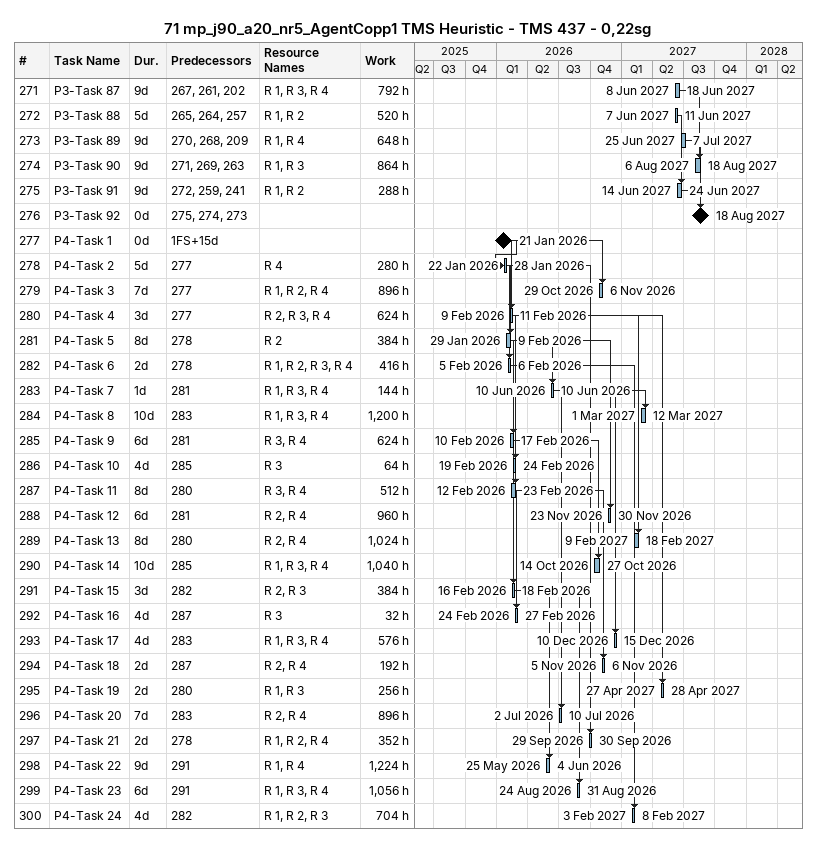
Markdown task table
71 mp_j90_a20_nr5_AgentCopp1 TMS Heuristic - TMS 437 - 0,22sg

| ID | Task | Duration | Start | Finish | Predecessors | Resources | Work (h) |
|---|---|---|---|---|---|---|---|
| 271 | P3-Task 87 | 9d | 2027-06-08 | 2027-06-18 | 267, 261, 202 | R 1, R 3, R 4 | 792 |
| 272 | P3-Task 88 | 5d | 2027-06-07 | 2027-06-11 | 265, 264, 257 | R 1, R 2 | 520 |
| 273 | P3-Task 89 | 9d | 2027-06-25 | 2027-07-07 | 270, 268, 209 | R 1, R 4 | 648 |
| 274 | P3-Task 90 | 9d | 2027-08-06 | 2027-08-18 | 271, 269, 263 | R 1, R 3 | 864 |
| 275 | P3-Task 91 | 9d | 2027-06-14 | 2027-06-24 | 272, 259, 241 | R 1, R 2 | 288 |
| 276 | P3-Task 92 | 0d | 2027-08-18 | 2027-08-18 | 275, 274, 273 |  |  |
| 277 | P4-Task 1 | 0d | 2026-01-21 | 2026-01-21 | 1FS+15d |  |  |
| 278 | P4-Task 2 | 5d | 2026-01-22 | 2026-01-28 | 277 | R 4 | 280 |
| 279 | P4-Task 3 | 7d | 2026-10-29 | 2026-11-06 | 277 | R 1, R 2, R 4 | 896 |
| 280 | P4-Task 4 | 3d | 2026-02-09 | 2026-02-11 | 277 | R 2, R 3, R 4 | 624 |
| 281 | P4-Task 5 | 8d | 2026-01-29 | 2026-02-09 | 278 | R 2 | 384 |
| 282 | P4-Task 6 | 2d | 2026-02-05 | 2026-02-06 | 278 | R 1, R 2, R 3, R 4 | 416 |
| 283 | P4-Task 7 | 1d | 2026-06-10 | 2026-06-10 | 281 | R 1, R 3, R 4 | 144 |
| 284 | P4-Task 8 | 10d | 2027-03-01 | 2027-03-12 | 283 | R 1, R 3, R 4 | 1200 |
| 285 | P4-Task 9 | 6d | 2026-02-10 | 2026-02-17 | 281 | R 3, R 4 | 624 |
| 286 | P4-Task 10 | 4d | 2026-02-19 | 2026-02-24 | 285 | R 3 | 64 |
| 287 | P4-Task 11 | 8d | 2026-02-12 | 2026-02-23 | 280 | R 3, R 4 | 512 |
| 288 | P4-Task 12 | 6d | 2026-11-23 | 2026-11-30 | 281 | R 2, R 4 | 960 |
| 289 | P4-Task 13 | 8d | 2027-02-09 | 2027-02-18 | 280 | R 2, R 4 | 1024 |
| 290 | P4-Task 14 | 10d | 2026-10-14 | 2026-10-27 | 285 | R 1, R 3, R 4 | 1040 |
| 291 | P4-Task 15 | 3d | 2026-02-16 | 2026-02-18 | 282 | R 2, R 3 | 384 |
| 292 | P4-Task 16 | 4d | 2026-02-24 | 2026-02-27 | 287 | R 3 | 32 |
| 293 | P4-Task 17 | 4d | 2026-12-10 | 2026-12-15 | 283 | R 1, R 3, R 4 | 576 |
| 294 | P4-Task 18 | 2d | 2026-11-05 | 2026-11-06 | 287 | R 2, R 4 | 192 |
| 295 | P4-Task 19 | 2d | 2027-04-27 | 2027-04-28 | 280 | R 1, R 3 | 256 |
| 296 | P4-Task 20 | 7d | 2026-07-02 | 2026-07-10 | 283 | R 2, R 4 | 896 |
| 297 | P4-Task 21 | 2d | 2026-09-29 | 2026-09-30 | 278 | R 1, R 2, R 4 | 352 |
| 298 | P4-Task 22 | 9d | 2026-05-25 | 2026-06-04 | 291 | R 1, R 4 | 1224 |
| 299 | P4-Task 23 | 6d | 2026-08-24 | 2026-08-31 | 291 | R 1, R 3, R 4 | 1056 |
| 300 | P4-Task 24 | 4d | 2027-02-03 | 2027-02-08 | 282 | R 1, R 2, R 3 | 704 |
